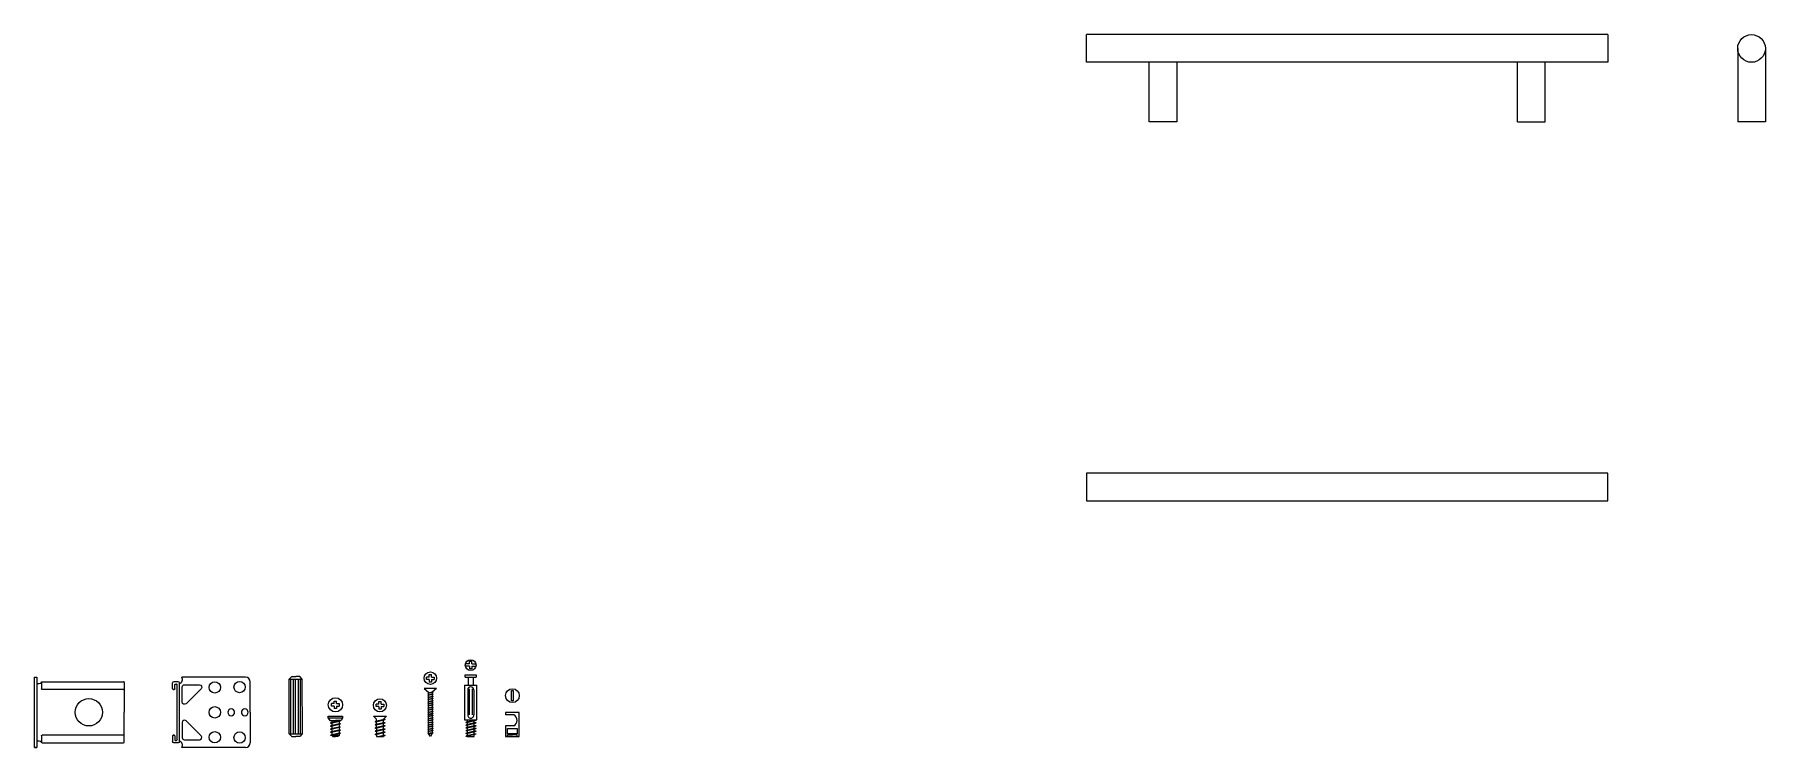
# Model space of a CAD drawing. Header units: millimetres. Extents: x 2162 to 3551, y 1494 to 2205.
# Drawn here: x 3360.8 to 3442.1, y 1800.9 to 1834.4 of the extents above; entities that cross this region are included whole.
import ezdxf

# ---------------------------------------------------------------- set-up
doc = ezdxf.new("R2010")
doc.units = ezdxf.units.MM
doc.header["$LTSCALE"] = 0.05
doc.layers.add('costr', color=4, linetype='Continuous')
doc.layers.add('meccanismi', color=4, linetype='Continuous', lineweight=18)
doc.layers.add('viti', color=1, linetype='Continuous', lineweight=18)

msp = doc.modelspace()

# ---------------------------------------------------------------- linework, layer by layer
at = {"layer": 'costr'}
for p, q in [((3434.735, 1834.399), (3410.235, 1834.399)), ((3410.235, 1833.099), (3410.235, 1834.399)), ((3434.735, 1834.399), (3434.735, 1833.099)), ((3434.735, 1834.399), (3434.735, 1833.099)), ((3440.835, 1833.749), (3440.835, 1830.299)), ((3442.135, 1833.749), (3442.135, 1830.299)), ((3434.735, 1833.099), (3410.235, 1833.099)), ((3413.185, 1830.299), (3413.185, 1833.099)), ((3414.485, 1833.099), (3414.485, 1830.299)), ((3430.485, 1830.299), (3430.485, 1833.099)), ((3431.785, 1830.299), (3431.785, 1833.099)), ((3414.485, 1830.299), (3413.185, 1830.299)), ((3430.485, 1830.299), (3431.785, 1830.299)), ((3442.135, 1830.299), (3440.835, 1830.299)), ((3434.735, 1813.803), (3410.235, 1813.803)), ((3410.235, 1813.803), (3410.235, 1812.503)), ((3434.735, 1812.503), (3434.735, 1813.803)), ((3410.235, 1812.503), (3434.735, 1812.503))]:
    msp.add_line(p, q, dxfattribs=at)
msp.add_circle((3441.485, 1833.749), 0.65, dxfattribs=at)
at = {"layer": 'meccanismi'}
for p, q in [((3360.823, 1804.209), (3360.93, 1804.209)), ((3360.823, 1800.915), (3360.823, 1804.209)), ((3360.823, 1804.209), (3360.93, 1804.209)), ((3360.93, 1804.209), (3360.93, 1800.915)), ((3361.17, 1803.996), (3365.005, 1803.996)), ((3365.031, 1803.969), (3365.031, 1802.562)), ((3367.306, 1803.668), (3367.306, 1803.942)), ((3367.386, 1803.641), (3367.333, 1803.641)), ((3367.333, 1803.641), (3367.386, 1803.641)), ((3367.573, 1803.996), (3367.359, 1803.996)), ((3367.573, 1803.996), (3367.359, 1803.996)), ((3367.413, 1803.668), (3367.413, 1803.862)), ((3367.44, 1803.889), (3367.493, 1803.889)), ((3367.52, 1801.263), (3367.52, 1803.862)), ((3367.627, 1801.183), (3367.627, 1803.942)), ((3370.733, 1804.209), (3367.734, 1804.209)), ((3370.947, 1802.562), (3370.947, 1803.996)), ((3365.031, 1801.156), (3365.031, 1802.562)), ((3370.947, 1802.562), (3370.947, 1801.129)), ((3361.17, 1801.129), (3365.005, 1801.129)), ((3367.306, 1801.457), (3367.306, 1801.183)), ((3367.386, 1801.484), (3367.333, 1801.484)), ((3367.333, 1801.484), (3367.386, 1801.484)), ((3367.573, 1801.129), (3367.359, 1801.129)), ((3367.573, 1801.129), (3367.359, 1801.129)), ((3367.413, 1801.457), (3367.413, 1801.263)), ((3367.44, 1801.236), (3367.493, 1801.236)), ((3360.823, 1800.915), (3360.93, 1800.915)), ((3360.93, 1800.915), (3360.823, 1800.915)), ((3370.733, 1800.915), (3367.734, 1800.915))]:
    msp.add_line(p, q, dxfattribs=at)
for points in [[(3361.143, 1803.969), (3361.143, 1803.668)], [(3365.005, 1803.641), (3361.17, 1803.641)], [(3361.143, 1801.457), (3361.143, 1801.156)], [(3365.005, 1801.484), (3361.17, 1801.484)]]:
    msp.add_lwpolyline(points, dxfattribs=at)
for points in [[(3367.755, 1803.044), (3367.755, 1803.748, -0.414214), (3367.862, 1803.855), (3368.566, 1803.855, -0.668179), (3368.642, 1803.672), (3367.938, 1802.968, -0.668179)], [(3367.755, 1802.081), (3367.755, 1801.377, 0.414214), (3367.862, 1801.27), (3368.566, 1801.27, 0.668179), (3368.642, 1801.452), (3367.938, 1802.157, 0.668179)]]:
    msp.add_lwpolyline(points, format="xyb", close=True, dxfattribs=at)
for centre, radius in [((3369.287, 1803.733), 0.267), ((3370.454, 1803.748), 0.267), ((3363.371, 1802.562), 0.642), ((3369.287, 1802.562), 0.267), ((3369.287, 1801.391), 0.267), ((3370.454, 1801.377), 0.267)]:
    msp.add_circle(centre, radius, dxfattribs=at)
for centre, radius, start, end in [((3360.98, 1804.176), 0.263, 258.85157, 308.25979), ((3367.573, 1804.103), 0.193, 286.09388, 33.68056), ((3370.733, 1803.996), 0.214, 0, 90), ((3370.059, 1802.562), 0.16, 0, 180), ((3370.697, 1802.562), 0.16, 0, 180), ((3370.059, 1802.562), 0.16, 180, 0), ((3370.697, 1802.562), 0.16, 180, 0), ((3360.98, 1800.949), 0.263, 51.73938, 101.14869), ((3367.573, 1801.022), 0.193, 326.31944, 73.90612), ((3370.733, 1801.129), 0.214, 270, 0)]:
    msp.add_arc(centre, radius, start, end, dxfattribs=at)
for points in [[(3361.143, 1803.969), (3361.143, 1803.981), (3361.158, 1803.996), (3361.17, 1803.996)], [(3361.17, 1803.641), (3361.158, 1803.641), (3361.143, 1803.655), (3361.143, 1803.668)], [(3365.031, 1803.969), (3365.031, 1803.981), (3365.017, 1803.996), (3365.005, 1803.996)], [(3365.005, 1803.641), (3365.017, 1803.641), (3365.031, 1803.655), (3365.031, 1803.668)], [(3367.359, 1803.996), (3367.334, 1803.996), (3367.306, 1803.967), (3367.306, 1803.942)], [(3367.333, 1803.641), (3367.32, 1803.641), (3367.306, 1803.655), (3367.306, 1803.668)], [(3367.413, 1803.668), (3367.413, 1803.655), (3367.399, 1803.641), (3367.386, 1803.641)], [(3367.413, 1803.862), (3367.413, 1803.874), (3367.427, 1803.889), (3367.44, 1803.889)], [(3367.52, 1803.862), (3367.52, 1803.874), (3367.506, 1803.889), (3367.493, 1803.889)], [(3367.627, 1803.942), (3367.627, 1803.967), (3367.599, 1803.996), (3367.573, 1803.996)], [(3361.143, 1801.457), (3361.143, 1801.469), (3361.158, 1801.484), (3361.17, 1801.484)], [(3361.17, 1801.129), (3361.158, 1801.129), (3361.143, 1801.143), (3361.143, 1801.156)], [(3365.031, 1801.457), (3365.031, 1801.469), (3365.017, 1801.484), (3365.005, 1801.484)], [(3365.005, 1801.129), (3365.017, 1801.129), (3365.031, 1801.143), (3365.031, 1801.156)], [(3367.333, 1801.484), (3367.32, 1801.484), (3367.306, 1801.469), (3367.306, 1801.457)], [(3367.359, 1801.129), (3367.334, 1801.129), (3367.306, 1801.157), (3367.306, 1801.183)], [(3367.413, 1801.457), (3367.413, 1801.469), (3367.399, 1801.484), (3367.386, 1801.484)], [(3367.413, 1801.263), (3367.413, 1801.25), (3367.427, 1801.236), (3367.44, 1801.236)], [(3367.52, 1801.263), (3367.52, 1801.25), (3367.506, 1801.236), (3367.493, 1801.236)], [(3367.627, 1801.183), (3367.627, 1801.157), (3367.599, 1801.129), (3367.573, 1801.129)]]:
    msp.add_open_spline(points, degree=3, dxfattribs=at)
at = {"layer": 'viti'}
for p, q in [((3379.36, 1804.22), (3379.36, 1804.343)), ((3379.36, 1804.343), (3379.471, 1804.343)), ((3379.471, 1804.22), (3379.471, 1804.343)), ((3381.056, 1804.209), (3381.056, 1804.33)), ((3381.056, 1804.33), (3381.561, 1804.33)), ((3381.253, 1804.838), (3381.062, 1804.838)), ((3381.253, 1804.727), (3381.062, 1804.727)), ((3381.253, 1804.838), (3381.253, 1804.961)), ((3381.253, 1804.961), (3381.363, 1804.961)), ((3381.253, 1804.727), (3381.253, 1804.604)), ((3381.363, 1804.604), (3381.253, 1804.604)), ((3381.363, 1804.838), (3381.363, 1804.961)), ((3381.363, 1804.838), (3381.555, 1804.834)), ((3381.363, 1804.727), (3381.363, 1804.604)), ((3381.363, 1804.727), (3381.555, 1804.727)), ((3381.561, 1804.33), (3381.561, 1804.209)), ((3372.776, 1804.113), (3372.9, 1804.24)), ((3372.776, 1804.113), (3373.4, 1804.115)), ((3372.776, 1801.552), (3372.776, 1804.113)), ((3372.864, 1801.552), (3372.864, 1804.113)), ((3372.9, 1804.24), (3373.088, 1804.24)), ((3372.975, 1804.114), (3372.975, 1801.552)), ((3373.086, 1801.552), (3373.086, 1804.114)), ((3373.275, 1804.24), (3373.088, 1804.24)), ((3373.199, 1804.114), (3373.206, 1801.552)), ((3373.4, 1804.115), (3373.275, 1804.24)), ((3373.317, 1801.552), (3373.31, 1804.115)), ((3373.405, 1801.553), (3373.4, 1804.115)), ((3379.416, 1803.679), (3379.122, 1803.679)), ((3379.122, 1803.679), (3379.335, 1803.511)), ((3379.36, 1804.22), (3379.237, 1804.22)), ((3379.237, 1804.109), (3379.237, 1804.22)), ((3379.36, 1804.109), (3379.237, 1804.109)), ((3379.36, 1804.109), (3379.36, 1803.986)), ((3379.471, 1803.986), (3379.36, 1803.986)), ((3379.71, 1803.679), (3379.416, 1803.679)), ((3379.471, 1804.22), (3379.594, 1804.22)), ((3379.471, 1804.109), (3379.471, 1803.986)), ((3379.471, 1804.109), (3379.594, 1804.109)), ((3379.71, 1803.679), (3379.496, 1803.511)), ((3379.594, 1804.22), (3379.594, 1804.109)), ((3381.023, 1803.838), (3381.599, 1803.836)), ((3381.023, 1803.838), (3381.023, 1802.215)), ((3381.056, 1804.209), (3381.561, 1804.209)), ((3381.17, 1803.621), (3381.171, 1802.438)), ((3381.193, 1804.209), (3381.193, 1803.837)), ((3381.237, 1803.668), (3381.237, 1802.438)), ((3381.392, 1802.438), (3381.392, 1803.666)), ((3381.423, 1804.211), (3381.429, 1803.839)), ((3381.452, 1803.621), (3381.451, 1802.438)), ((3381.452, 1803.621), (3381.453, 1802.438)), ((3381.599, 1802.215), (3381.599, 1803.836)), ((3374.901, 1802.97), (3374.777, 1802.97)), ((3374.777, 1802.859), (3374.777, 1802.97)), ((3374.901, 1802.859), (3374.777, 1802.859)), ((3374.901, 1802.97), (3374.901, 1803.093)), ((3374.901, 1803.093), (3375.011, 1803.093)), ((3374.901, 1802.859), (3374.901, 1802.736)), ((3375.011, 1802.736), (3374.901, 1802.736)), ((3375.011, 1802.97), (3375.011, 1803.093)), ((3375.011, 1802.97), (3375.135, 1802.97)), ((3375.011, 1802.859), (3375.011, 1802.736)), ((3375.011, 1802.859), (3375.135, 1802.859)), ((3375.135, 1802.97), (3375.135, 1802.859)), ((3376.991, 1802.946), (3376.867, 1802.946)), ((3376.867, 1802.836), (3376.867, 1802.946)), ((3376.991, 1802.836), (3376.867, 1802.836)), ((3376.991, 1802.946), (3376.991, 1803.07)), ((3376.991, 1803.07), (3377.101, 1803.07)), ((3376.991, 1802.836), (3376.991, 1802.712)), ((3377.101, 1802.712), (3376.991, 1802.712)), ((3377.101, 1802.946), (3377.101, 1803.07)), ((3377.101, 1802.946), (3377.225, 1802.946)), ((3377.101, 1802.836), (3377.101, 1802.712)), ((3377.101, 1802.836), (3377.225, 1802.836)), ((3377.225, 1802.946), (3377.225, 1802.836)), ((3379.305, 1803.462), (3379.291, 1803.451)), ((3379.309, 1803.447), (3379.291, 1803.451)), ((3379.305, 1803.362), (3379.291, 1803.351)), ((3379.309, 1803.347), (3379.291, 1803.351)), ((3379.305, 1803.262), (3379.291, 1803.251)), ((3379.309, 1803.247), (3379.291, 1803.251)), ((3379.305, 1803.162), (3379.291, 1803.15)), ((3379.309, 1803.146), (3379.291, 1803.15)), ((3379.305, 1803.062), (3379.291, 1803.05)), ((3379.309, 1803.046), (3379.291, 1803.05)), ((3379.305, 1802.962), (3379.291, 1802.95)), ((3379.309, 1802.946), (3379.291, 1802.95)), ((3379.305, 1802.862), (3379.291, 1802.85)), ((3379.309, 1802.846), (3379.291, 1802.85)), ((3379.305, 1802.762), (3379.291, 1802.75)), ((3379.309, 1802.746), (3379.291, 1802.75)), ((3379.505, 1803.509), (3379.305, 1803.462)), ((3379.505, 1803.408), (3379.305, 1803.362)), ((3379.505, 1803.308), (3379.305, 1803.262)), ((3379.505, 1803.208), (3379.305, 1803.162)), ((3379.505, 1803.108), (3379.305, 1803.062)), ((3379.505, 1803.008), (3379.305, 1802.962)), ((3379.505, 1802.908), (3379.305, 1802.862)), ((3379.505, 1802.808), (3379.305, 1802.762)), ((3379.505, 1802.708), (3379.305, 1802.661)), ((3379.508, 1803.493), (3379.309, 1803.447)), ((3379.508, 1803.393), (3379.309, 1803.347)), ((3379.508, 1803.293), (3379.309, 1803.247)), ((3379.508, 1803.193), (3379.309, 1803.146)), ((3379.508, 1803.092), (3379.309, 1803.046)), ((3379.508, 1802.992), (3379.309, 1802.946)), ((3379.508, 1802.892), (3379.309, 1802.846)), ((3379.508, 1802.792), (3379.309, 1802.746)), ((3379.335, 1801.56), (3379.335, 1803.511)), ((3379.496, 1803.511), (3379.496, 1801.56)), ((3379.54, 1803.509), (3379.505, 1803.509)), ((3379.54, 1803.408), (3379.505, 1803.408)), ((3379.54, 1803.308), (3379.505, 1803.308)), ((3379.54, 1803.208), (3379.505, 1803.208)), ((3379.54, 1803.108), (3379.505, 1803.108)), ((3379.54, 1803.008), (3379.505, 1803.008)), ((3379.54, 1802.908), (3379.505, 1802.908)), ((3379.54, 1802.808), (3379.505, 1802.808)), ((3379.54, 1802.708), (3379.505, 1802.708)), ((3379.54, 1803.509), (3379.508, 1803.493)), ((3379.54, 1803.408), (3379.508, 1803.393)), ((3379.54, 1803.308), (3379.508, 1803.293)), ((3379.54, 1803.208), (3379.508, 1803.193)), ((3379.54, 1803.108), (3379.508, 1803.092)), ((3379.54, 1803.008), (3379.508, 1802.992)), ((3379.54, 1802.908), (3379.508, 1802.892)), ((3379.54, 1802.808), (3379.508, 1802.792)), ((3379.54, 1802.708), (3379.508, 1802.692)), ((3374.621, 1802.379), (3375.291, 1802.379)), ((3374.621, 1802.286), (3374.621, 1802.379)), ((3375.291, 1802.286), (3374.621, 1802.286)), ((3374.621, 1802.286), (3374.685, 1802.172)), ((3374.685, 1802.172), (3374.956, 1802.172)), ((3374.746, 1802.072), (3374.718, 1802.05)), ((3374.753, 1802.042), (3374.718, 1802.05)), ((3374.746, 1801.928), (3374.718, 1801.906)), ((3374.753, 1801.898), (3374.718, 1801.906)), ((3375.125, 1802.16), (3374.746, 1802.072)), ((3375.125, 1802.016), (3374.746, 1801.928)), ((3375.132, 1802.13), (3374.753, 1802.042)), ((3375.132, 1801.986), (3374.753, 1801.898)), ((3374.781, 1802.172), (3374.781, 1801.471)), ((3375.227, 1802.172), (3374.956, 1802.172)), ((3375.193, 1802.16), (3375.125, 1802.16)), ((3375.193, 1802.016), (3375.125, 1802.016)), ((3375.13, 1802.172), (3375.13, 1801.471)), ((3375.193, 1802.16), (3375.132, 1802.13)), ((3375.193, 1802.016), (3375.132, 1801.986)), ((3375.291, 1802.286), (3375.227, 1802.172)), ((3375.291, 1802.379), (3375.291, 1802.286)), ((3376.739, 1802.387), (3377.353, 1802.381)), ((3376.739, 1802.387), (3376.868, 1802.251)), ((3376.844, 1802.136), (3376.816, 1802.114)), ((3376.851, 1802.106), (3376.816, 1802.114)), ((3376.844, 1801.986), (3376.816, 1801.963)), ((3376.851, 1801.956), (3376.816, 1801.963)), ((3377.223, 1802.224), (3376.844, 1802.136)), ((3377.223, 1802.073), (3376.844, 1801.986)), ((3377.223, 1801.923), (3376.844, 1801.835)), ((3377.23, 1802.194), (3376.851, 1802.106)), ((3377.23, 1802.044), (3376.851, 1801.956)), ((3377.23, 1801.893), (3376.851, 1801.806)), ((3376.868, 1802.251), (3376.877, 1801.426)), ((3377.353, 1802.381), (3377.215, 1802.235)), ((3377.218, 1801.426), (3377.215, 1802.235)), ((3377.291, 1802.224), (3377.223, 1802.224)), ((3377.291, 1802.073), (3377.223, 1802.073)), ((3377.291, 1801.923), (3377.223, 1801.923)), ((3377.291, 1802.224), (3377.23, 1802.194)), ((3377.291, 1802.073), (3377.23, 1802.044)), ((3377.291, 1801.923), (3377.23, 1801.893)), ((3379.305, 1802.661), (3379.291, 1802.65)), ((3379.309, 1802.646), (3379.291, 1802.65)), ((3379.305, 1802.561), (3379.291, 1802.55)), ((3379.309, 1802.546), (3379.291, 1802.55)), ((3379.305, 1802.461), (3379.291, 1802.449)), ((3379.309, 1802.445), (3379.291, 1802.449)), ((3379.305, 1802.361), (3379.291, 1802.349)), ((3379.309, 1802.345), (3379.291, 1802.349)), ((3379.305, 1802.261), (3379.291, 1802.249)), ((3379.309, 1802.245), (3379.291, 1802.249)), ((3379.305, 1802.161), (3379.291, 1802.149)), ((3379.309, 1802.145), (3379.291, 1802.149)), ((3379.305, 1802.061), (3379.291, 1802.049)), ((3379.309, 1802.045), (3379.291, 1802.049)), ((3379.305, 1801.96), (3379.291, 1801.949)), ((3379.309, 1801.945), (3379.291, 1801.949)), ((3379.505, 1802.607), (3379.305, 1802.561)), ((3379.505, 1802.507), (3379.305, 1802.461)), ((3379.505, 1802.407), (3379.305, 1802.361)), ((3379.505, 1802.307), (3379.305, 1802.261)), ((3379.505, 1802.207), (3379.305, 1802.161)), ((3379.505, 1802.107), (3379.305, 1802.061)), ((3379.505, 1802.007), (3379.305, 1801.96)), ((3379.505, 1801.906), (3379.305, 1801.86)), ((3379.508, 1802.692), (3379.309, 1802.646)), ((3379.508, 1802.592), (3379.309, 1802.546)), ((3379.309, 1802.445), (3379.508, 1802.492)), ((3379.508, 1802.391), (3379.309, 1802.345)), ((3379.508, 1802.291), (3379.309, 1802.245)), ((3379.508, 1802.191), (3379.309, 1802.145)), ((3379.508, 1802.091), (3379.309, 1802.045)), ((3379.508, 1801.991), (3379.309, 1801.945)), ((3379.508, 1801.891), (3379.309, 1801.845)), ((3379.54, 1802.607), (3379.505, 1802.607)), ((3379.54, 1802.507), (3379.505, 1802.507)), ((3379.54, 1802.407), (3379.505, 1802.407)), ((3379.54, 1802.307), (3379.505, 1802.307)), ((3379.54, 1802.207), (3379.505, 1802.207)), ((3379.54, 1802.107), (3379.505, 1802.107)), ((3379.54, 1802.007), (3379.505, 1802.007)), ((3379.54, 1801.906), (3379.505, 1801.906)), ((3379.54, 1802.607), (3379.508, 1802.592)), ((3379.54, 1802.507), (3379.508, 1802.492)), ((3379.54, 1802.407), (3379.508, 1802.391)), ((3379.54, 1802.307), (3379.508, 1802.291)), ((3379.54, 1802.207), (3379.508, 1802.191)), ((3379.54, 1802.107), (3379.508, 1802.091)), ((3379.54, 1802.007), (3379.508, 1801.991)), ((3379.54, 1801.906), (3379.508, 1801.891)), ((3381.023, 1802.215), (3381.599, 1802.215)), ((3381.114, 1802.104), (3381.087, 1802.082)), ((3381.121, 1802.075), (3381.087, 1802.082)), ((3381.114, 1801.975), (3381.087, 1801.952)), ((3381.121, 1801.945), (3381.087, 1801.952)), ((3381.494, 1802.192), (3381.114, 1802.104)), ((3381.494, 1802.062), (3381.114, 1801.975)), ((3381.494, 1801.932), (3381.114, 1801.845)), ((3381.501, 1802.162), (3381.121, 1802.075)), ((3381.501, 1802.033), (3381.121, 1801.945)), ((3381.501, 1801.903), (3381.121, 1801.815)), ((3381.148, 1802.215), (3381.148, 1801.426)), ((3381.474, 1801.426), (3381.474, 1802.215)), ((3381.562, 1802.192), (3381.494, 1802.192)), ((3381.562, 1802.062), (3381.494, 1802.062)), ((3381.562, 1801.932), (3381.494, 1801.932)), ((3381.562, 1802.192), (3381.501, 1802.162)), ((3381.562, 1802.062), (3381.501, 1802.033)), ((3381.562, 1801.932), (3381.501, 1801.903)), ((3383.343, 1802.439), (3382.943, 1802.439)), ((3383.343, 1801.921), (3382.943, 1801.921)), ((3372.776, 1801.552), (3373.4, 1801.554)), ((3372.776, 1801.552), (3373.405, 1801.552)), ((3372.776, 1801.552), (3372.901, 1801.425)), ((3372.901, 1801.425), (3373.089, 1801.426)), ((3373.277, 1801.427), (3373.089, 1801.426)), ((3373.4, 1801.554), (3373.277, 1801.427)), ((3374.746, 1801.784), (3374.718, 1801.762)), ((3374.753, 1801.754), (3374.718, 1801.762)), ((3374.746, 1801.64), (3374.718, 1801.617)), ((3374.753, 1801.61), (3374.718, 1801.617)), ((3374.746, 1801.495), (3374.718, 1801.473)), ((3374.753, 1801.466), (3374.718, 1801.473)), ((3375.125, 1801.871), (3374.746, 1801.784)), ((3375.125, 1801.727), (3374.746, 1801.64)), ((3375.125, 1801.583), (3374.746, 1801.495)), ((3375.132, 1801.842), (3374.753, 1801.754)), ((3375.132, 1801.698), (3374.753, 1801.61)), ((3375.132, 1801.553), (3374.753, 1801.466)), ((3374.781, 1801.471), (3374.956, 1801.471)), ((3374.781, 1801.471), (3374.839, 1801.426)), ((3374.839, 1801.426), (3374.956, 1801.426)), ((3375.13, 1801.471), (3374.956, 1801.471)), ((3375.073, 1801.426), (3374.956, 1801.426)), ((3375.13, 1801.471), (3375.073, 1801.426)), ((3375.193, 1801.871), (3375.125, 1801.871)), ((3375.193, 1801.727), (3375.125, 1801.727)), ((3375.193, 1801.583), (3375.125, 1801.583)), ((3375.193, 1801.871), (3375.132, 1801.842)), ((3375.193, 1801.727), (3375.132, 1801.698)), ((3375.193, 1801.583), (3375.132, 1801.553)), ((3376.844, 1801.835), (3376.816, 1801.813)), ((3376.851, 1801.806), (3376.816, 1801.813)), ((3376.844, 1801.685), (3376.816, 1801.663)), ((3376.851, 1801.656), (3376.816, 1801.663)), ((3376.845, 1801.535), (3376.817, 1801.513)), ((3376.851, 1801.505), (3376.817, 1801.513)), ((3377.224, 1801.773), (3376.844, 1801.685)), ((3377.224, 1801.623), (3376.845, 1801.535)), ((3377.231, 1801.743), (3376.851, 1801.656)), ((3377.231, 1801.593), (3376.851, 1801.505)), ((3376.877, 1801.426), (3377.218, 1801.426)), ((3377.224, 1801.473), (3377.023, 1801.426)), ((3377.231, 1801.443), (3377.158, 1801.426)), ((3377.291, 1801.773), (3377.224, 1801.773)), ((3377.292, 1801.623), (3377.224, 1801.623)), ((3377.292, 1801.473), (3377.224, 1801.473)), ((3377.291, 1801.773), (3377.231, 1801.743)), ((3377.292, 1801.623), (3377.231, 1801.593)), ((3377.292, 1801.473), (3377.231, 1801.443)), ((3379.305, 1801.86), (3379.291, 1801.849)), ((3379.309, 1801.845), (3379.291, 1801.849)), ((3379.305, 1801.76), (3379.291, 1801.749)), ((3379.309, 1801.745), (3379.291, 1801.749)), ((3379.305, 1801.66), (3379.291, 1801.648)), ((3379.309, 1801.644), (3379.291, 1801.648)), ((3379.305, 1801.56), (3379.291, 1801.548)), ((3379.309, 1801.544), (3379.291, 1801.548)), ((3379.505, 1801.806), (3379.305, 1801.76)), ((3379.505, 1801.706), (3379.305, 1801.66)), ((3379.505, 1801.606), (3379.305, 1801.56)), ((3379.508, 1801.791), (3379.309, 1801.745)), ((3379.508, 1801.691), (3379.309, 1801.644)), ((3379.508, 1801.59), (3379.309, 1801.544)), ((3379.335, 1801.56), (3379.496, 1801.56)), ((3379.416, 1801.426), (3379.335, 1801.56)), ((3379.496, 1801.56), (3379.416, 1801.426)), ((3379.54, 1801.806), (3379.505, 1801.806)), ((3379.54, 1801.706), (3379.505, 1801.706)), ((3379.54, 1801.606), (3379.505, 1801.606)), ((3379.54, 1801.806), (3379.508, 1801.791)), ((3379.54, 1801.706), (3379.508, 1801.691)), ((3379.54, 1801.606), (3379.508, 1801.59)), ((3381.114, 1801.845), (3381.087, 1801.822)), ((3381.121, 1801.815), (3381.087, 1801.822)), ((3381.114, 1801.715), (3381.087, 1801.693)), ((3381.121, 1801.685), (3381.087, 1801.693)), ((3381.114, 1801.585), (3381.087, 1801.563)), ((3381.121, 1801.555), (3381.087, 1801.563)), ((3381.114, 1801.455), (3381.087, 1801.433)), ((3381.121, 1801.425), (3381.087, 1801.433)), ((3381.494, 1801.802), (3381.114, 1801.715)), ((3381.494, 1801.673), (3381.114, 1801.585)), ((3381.494, 1801.543), (3381.114, 1801.455)), ((3381.501, 1801.773), (3381.121, 1801.685)), ((3381.501, 1801.643), (3381.121, 1801.555)), ((3381.501, 1801.513), (3381.121, 1801.425)), ((3381.148, 1801.426), (3381.474, 1801.426)), ((3381.562, 1801.802), (3381.494, 1801.802)), ((3381.562, 1801.673), (3381.494, 1801.673)), ((3381.562, 1801.543), (3381.494, 1801.543)), ((3381.562, 1801.802), (3381.501, 1801.773)), ((3381.562, 1801.673), (3381.501, 1801.643)), ((3381.562, 1801.543), (3381.501, 1801.513)), ((3383.046, 1801.426), (3383.046, 1801.509)), ((3383.046, 1801.509), (3383.268, 1801.509)), ((3383.49, 1801.509), (3383.268, 1801.509)), ((3383.49, 1801.426), (3383.49, 1801.509))]:
    msp.add_line(p, q, dxfattribs=at)
for points in [[(3383.231, 1803.581), (3383.306, 1803.581), (3383.306, 1803.109), (3383.231, 1803.109)], [(3383.046, 1801.546), (3383.046, 1801.798), (3383.49, 1801.798), (3383.49, 1801.546)]]:
    msp.add_lwpolyline(points, close=True, dxfattribs=at)
msp.add_lwpolyline([(3382.943, 1801.921), (3382.943, 1801.426), (3383.593, 1801.426), (3383.593, 1802.559), (3382.943, 1802.559), (3382.943, 1802.439)], dxfattribs=at)
for centre, radius in [((3379.416, 1804.168), 0.294), ((3381.308, 1804.782), 0.252), ((3383.268, 1803.345), 0.325), ((3374.956, 1802.915), 0.335), ((3377.046, 1802.891), 0.307)]:
    msp.add_circle(centre, radius, dxfattribs=at)
for centre, radius, start, end in [((3381.311, 1803.617), 0.141, 1.83146, 178.16854), ((3381.312, 1802.428), 0.141, 175.67604, 8.89854), ((3383.195, 1802.18), 0.299, 299.87922, 60.12078)]:
    msp.add_arc(centre, radius, start, end, dxfattribs=at)

doc.saveas('drawing.dxf')
